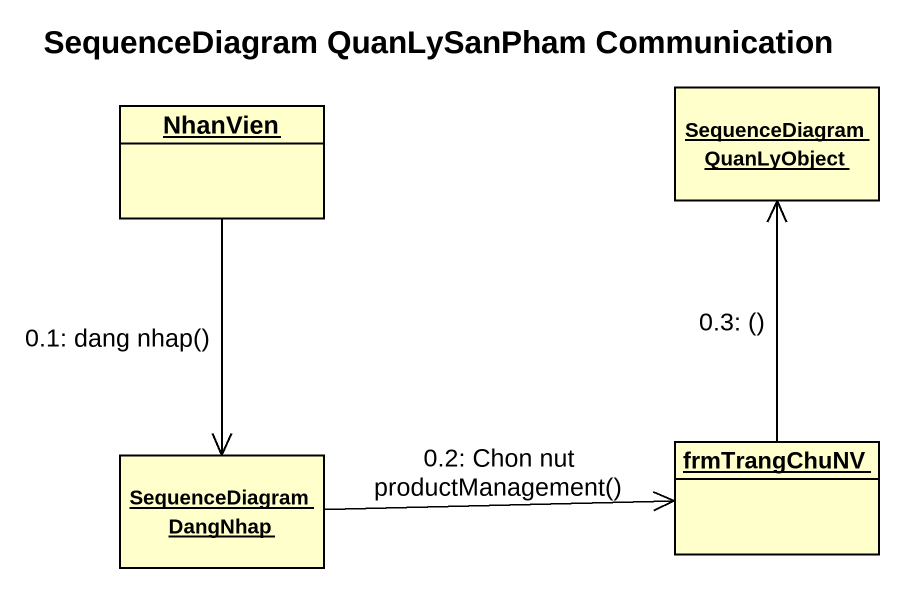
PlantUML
@startuml
title SequenceDiagram QuanLySanPham Communication
hide circle
hide empty members
object NhanVien
object "SequenceDiagram QuanLyObject" as SequenceDiagram_QuanLyObject
object "SequenceDiagram DangNhap" as SequenceDiagram_DangNhap
object frmTrangChuNV
NhanVien --> SequenceDiagram_DangNhap : 0.1: dang nhap()
SequenceDiagram_DangNhap -right-> frmTrangChuNV : 0.2: Chon nut productManagement()
frmTrangChuNV -up-> SequenceDiagram_QuanLyObject : 0.3: ()
@enduml
